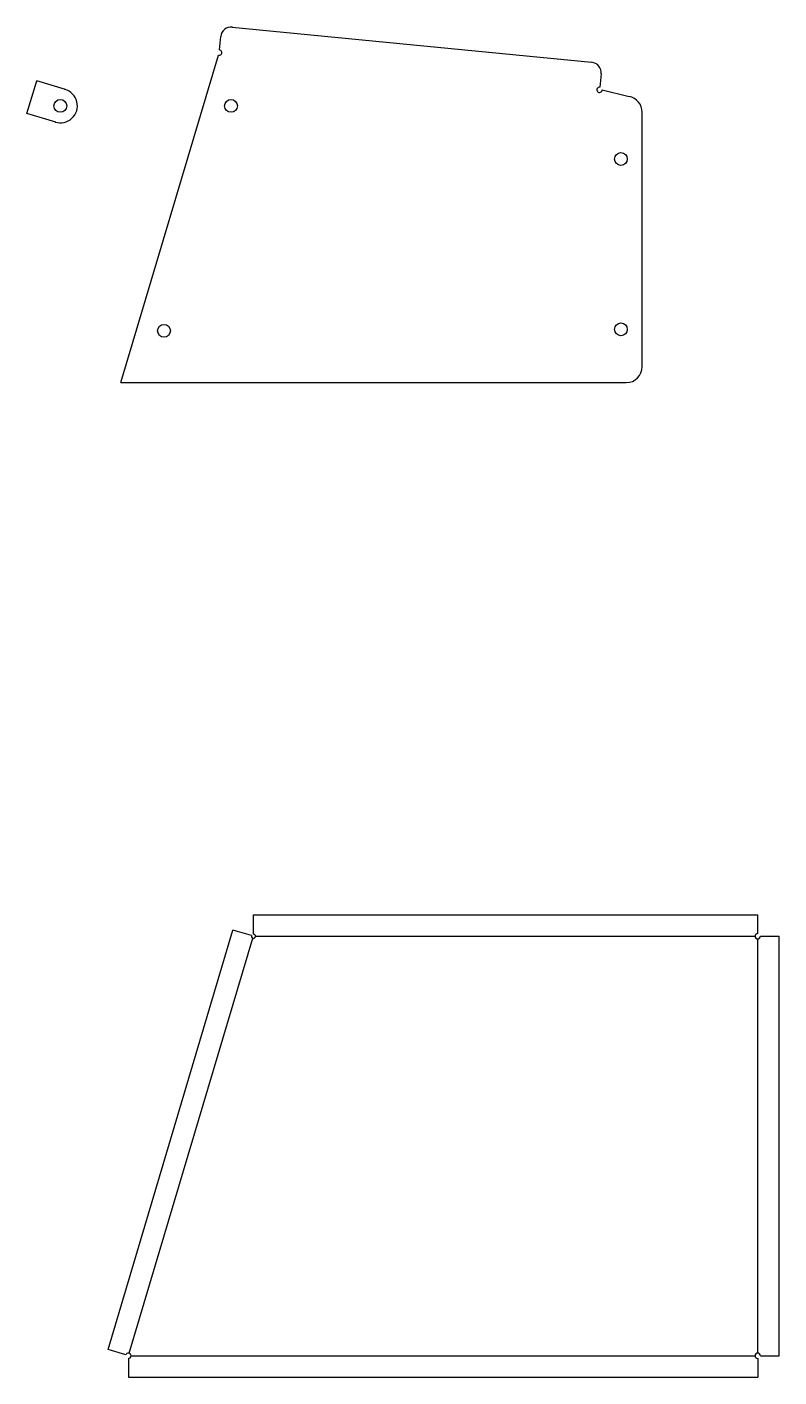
# Model space of a CAD drawing. Header units: millimetres. Extents: x -229 to 649, y -11703 to 451.
# Drawn here: x -58 to 649, y -817 to 451 of the extents above; entities outside this region: 1.
import ezdxf

# ---------------------------------------------------------------- set-up
doc = ezdxf.new("R2010")
doc.units = ezdxf.units.MM

msp = doc.modelspace()

# ---------------------------------------------------------------- linework, layer by layer
for p, q in [((135, 450.9), (472.7, 417.9)), ((122.9, 429.5), (124.1, 442)), ((30.2, 117), (121.9, 424.6)), ((481.7, 407), (480.4, 394.5)), ((-58, 369.6), (-48.8, 400.3)), ((-21.8, 392.2), (-48.8, 400.3)), ((482.7, 392), (508.1, 385.7)), ((-30.9, 361.5), (-58, 369.6)), ((520.2, 132), (520.2, 371)), ((30.2, 117), (505.2, 117)), ((154.8, -383), (628.8, -383)), ((154.8, -401), (154.8, -383)), ((628.8, -400.5), (628.8, -383)), ((18.2, -791.3), (135.6, -397.3)), ((38, -794.6), (154.2, -404.9)), ((152.9, -402.4), (135.6, -397.3)), ((156.8, -403), (626.3, -403)), ((628.8, -794.5), (628.8, -405.5)), ((631.3, -403), (648.8, -403)), ((648.8, -797), (648.8, -403)), ((34.9, -796.3), (18.2, -791.3)), ((39.8, -797), (626.3, -797)), ((631.3, -797), (648.8, -797)), ((37.3, -799.5), (37.3, -817)), ((628.8, -799.5), (628.8, -817)), ((37.3, -817), (628.8, -817)), ((125.2, -11703), (-229.3, -11703))]:
    msp.add_line(p, q)
for centre in [(-26.6, 376.9), (133.8, 376.9), (500.2, 327), (70.8, 165.6), (500.2, 167)]:
    msp.add_circle(centre, 6)
for centre, radius, start, end in [((134.1, 441), 10, 84.4094, 174.4094), ((122.6, 427), 2.5, 253.3964, 84.4094), ((471.7, 407.9), 10, 354.4094, 84.4094), ((480.2, 392), 2.5, 84.4094, 0), ((-26.6, 376.9), 16, 252.508, 74.2848), ((505.2, 371), 15, 0, 78.8966), ((505.2, 132), 15, 270, 0), ((154.8, -403), 2, 163.3964, 90), ((628.8, -403), 2.5, 90, 0), ((37.3, -797), 2.5, 270, 163.3964), ((628.8, -797), 2.5, 0, 270)]:
    msp.add_arc(centre, radius, start, end)

doc.saveas('drawing.dxf')
